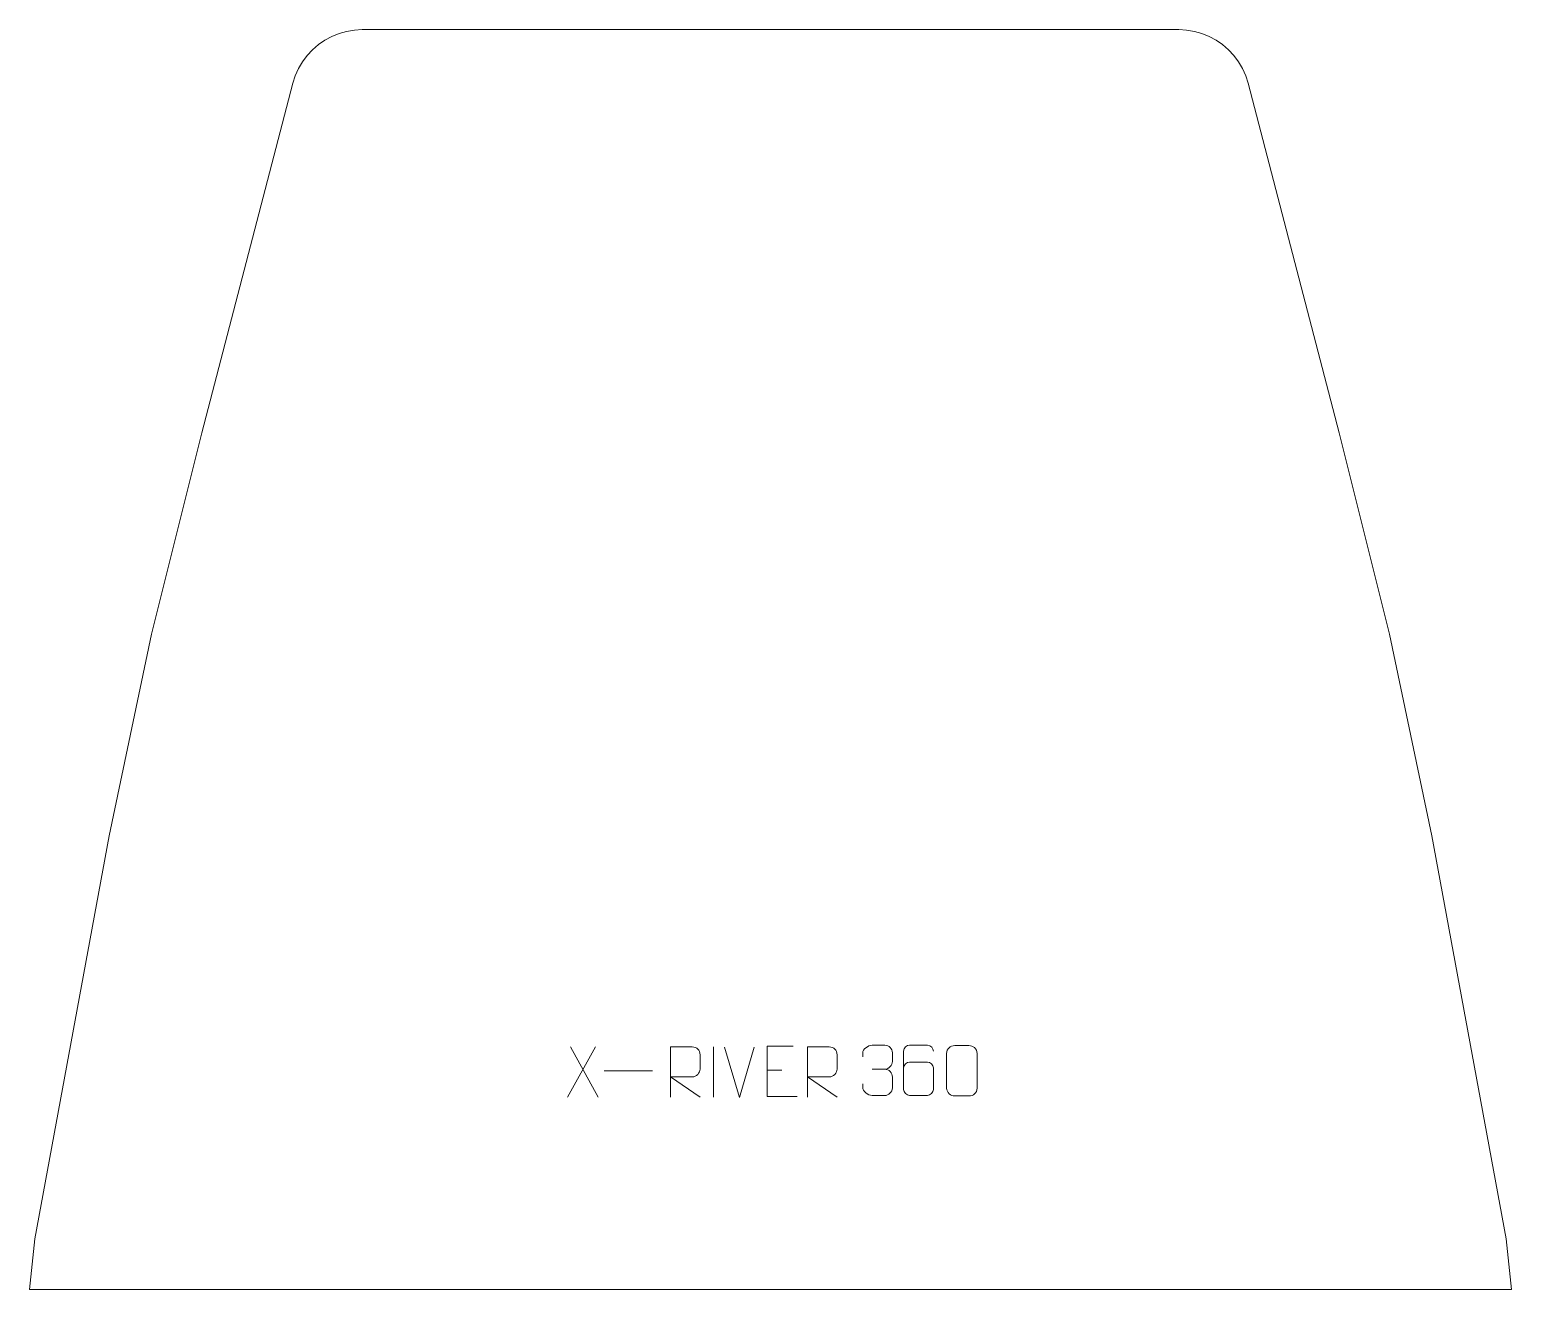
# Model space of a CAD drawing. Header units: millimetres. Extents: x -379 to 356, y 810 to 1435.
import ezdxf

# ---------------------------------------------------------------- set-up
doc = ezdxf.new("R2010")
doc.units = ezdxf.units.MM
doc.header["$MEASUREMENT"] = 0
doc.layers.add('layer 1', color=7, linetype='Continuous')

msp = doc.modelspace()

# ---------------------------------------------------------------- linework, layer by layer
at = {"layer": 'layer 1', "color": 242, "lineweight": 9}
msp.add_open_spline([(-214.3538, 1434.6701), (-214.3538, 1434.6701), (190.6518, 1434.6701), (190.6518, 1434.6701), (190.6518, 1434.6701), (190.6518, 1434.6701), (194.5454, 1434.4559), (194.5454, 1434.4559), (194.5454, 1434.4559), (194.5454, 1434.4559), (198.3914, 1433.8168), (198.3914, 1433.8168), (198.3914, 1433.8168), (198.3914, 1433.8168), (202.1458, 1432.7611), (202.1458, 1432.7611), (202.1458, 1432.7611), (202.1458, 1432.7611), (205.7606, 1431.3008), (205.7606, 1431.3008), (205.7606, 1431.3008), (205.7606, 1431.3008), (209.1929, 1429.4521), (209.1929, 1429.4521), (209.1929, 1429.4521), (209.1929, 1429.4521), (212.4046, 1427.2403), (212.4046, 1427.2403), (212.4046, 1427.2403), (212.4046, 1427.2403), (215.353, 1424.6897), (215.353, 1424.6897), (215.353, 1424.6897), (215.353, 1424.6897), (218.0057, 1421.8318), (218.0057, 1421.8318), (218.0057, 1421.8318), (218.0057, 1421.8318), (220.3295, 1418.7007), (220.3295, 1418.7007), (220.3295, 1418.7007), (220.3295, 1418.7007), (222.2955, 1415.3342), (222.2955, 1415.3342), (222.2955, 1415.3342), (222.2955, 1415.3342), (223.8812, 1411.7724), (223.8812, 1411.7724), (223.8812, 1411.7724), (223.8812, 1411.7724), (225.0675, 1408.0571), (225.0675, 1408.0571), (225.0675, 1408.0571), (225.0675, 1408.0571), (270.1484, 1234.6696), (270.1484, 1234.6696), (270.1484, 1234.6696), (270.1484, 1234.6696), (295.1484, 1134.6696), (295.1484, 1134.6696), (295.1484, 1134.6696), (295.1484, 1134.6696), (316.1489, 1034.6696), (316.1489, 1034.6696), (316.1489, 1034.6696), (316.1489, 1034.6696), (353.1481, 834.6695), (353.1481, 834.6695), (353.1481, 834.6695), (353.1481, 834.6695), (355.6486, 809.6695), (355.6486, 809.6695), (355.6486, 809.6695), (355.6486, 809.6695), (-379.3506, 809.6695), (-379.3506, 809.6695), (-379.3506, 809.6695), (-379.3506, 809.6695), (-376.8502, 834.6695), (-376.8502, 834.6695), (-376.8502, 834.6695), (-376.8502, 834.6695), (-339.8509, 1034.6696), (-339.8509, 1034.6696), (-339.8509, 1034.6696), (-339.8509, 1034.6696), (-318.8508, 1134.6696), (-318.8508, 1134.6696), (-318.8508, 1134.6696), (-318.8508, 1134.6696), (-293.8504, 1234.6696), (-293.8504, 1234.6696), (-293.8504, 1234.6696), (-293.8504, 1234.6696), (-248.7695, 1408.0571), (-248.7695, 1408.0571), (-248.7695, 1408.0571), (-248.7695, 1408.0571), (-247.5832, 1411.7724), (-247.5832, 1411.7724), (-247.5832, 1411.7724), (-247.5832, 1411.7724), (-245.9975, 1415.3342), (-245.9975, 1415.3342), (-245.9975, 1415.3342), (-245.9975, 1415.3342), (-244.0299, 1418.7007), (-244.0299, 1418.7007), (-244.0299, 1418.7007), (-244.0299, 1418.7007), (-241.7077, 1421.8318), (-241.7077, 1421.8318), (-241.7077, 1421.8318), (-241.7077, 1421.8318), (-239.055, 1424.6897), (-239.055, 1424.6897), (-239.055, 1424.6897), (-239.055, 1424.6897), (-236.1067, 1427.2403), (-236.1067, 1427.2403), (-236.1067, 1427.2403), (-236.1067, 1427.2403), (-232.8966, 1429.4521), (-232.8966, 1429.4521), (-232.8966, 1429.4521), (-232.8966, 1429.4521), (-229.4626, 1431.3008), (-229.4626, 1431.3008), (-229.4626, 1431.3008), (-229.4626, 1431.3008), (-225.8478, 1432.7611), (-225.8478, 1432.7611), (-225.8478, 1432.7611), (-225.8478, 1432.7611), (-222.0934, 1433.8168), (-222.0934, 1433.8168), (-222.0934, 1433.8168), (-222.0934, 1433.8168), (-218.2474, 1434.4559), (-218.2474, 1434.4559), (-218.2474, 1434.4559), (-218.2474, 1434.4559), (-214.3538, 1434.6701), (-214.3538, 1434.6701)], degree=3, knots=[0, 0, 0, 0, 0.02702703, 0.02702703, 0.02702703, 0.02702703, 0.05405405, 0.05405405, 0.05405405, 0.05405405, 0.08108108, 0.08108108, 0.08108108, 0.08108108, 0.10810811, 0.10810811, 0.10810811, 0.10810811, 0.13513514, 0.13513514, 0.13513514, 0.13513514, 0.16216216, 0.16216216, 0.16216216, 0.16216216, 0.18918919, 0.18918919, 0.18918919, 0.18918919, 0.21621622, 0.21621622, 0.21621622, 0.21621622, 0.24324324, 0.24324324, 0.24324324, 0.24324324, 0.27027027, 0.27027027, 0.27027027, 0.27027027, 0.2972973, 0.2972973, 0.2972973, 0.2972973, 0.32432432, 0.32432432, 0.32432432, 0.32432432, 0.35135135, 0.35135135, 0.35135135, 0.35135135, 0.37837838, 0.37837838, 0.37837838, 0.37837838, 0.40540541, 0.40540541, 0.40540541, 0.40540541, 0.43243243, 0.43243243, 0.43243243, 0.43243243, 0.45945946, 0.45945946, 0.45945946, 0.45945946, 0.48648649, 0.48648649, 0.48648649, 0.48648649, 0.51351351, 0.51351351, 0.51351351, 0.51351351, 0.54054054, 0.54054054, 0.54054054, 0.54054054, 0.56756757, 0.56756757, 0.56756757, 0.56756757, 0.59459459, 0.59459459, 0.59459459, 0.59459459, 0.62162162, 0.62162162, 0.62162162, 0.62162162, 0.64864865, 0.64864865, 0.64864865, 0.64864865, 0.67567568, 0.67567568, 0.67567568, 0.67567568, 0.7027027, 0.7027027, 0.7027027, 0.7027027, 0.72972973, 0.72972973, 0.72972973, 0.72972973, 0.75675676, 0.75675676, 0.75675676, 0.75675676, 0.78378378, 0.78378378, 0.78378378, 0.78378378, 0.81081081, 0.81081081, 0.81081081, 0.81081081, 0.83783784, 0.83783784, 0.83783784, 0.83783784, 0.86486486, 0.86486486, 0.86486486, 0.86486486, 0.89189189, 0.89189189, 0.89189189, 0.89189189, 0.91891892, 0.91891892, 0.91891892, 0.91891892, 0.94594595, 0.94594595, 0.94594595, 0.94594595, 1, 1, 1, 1], dxfattribs=at)
at = {"layer": 'layer 1', "color": 250, "lineweight": 9}
for points in [[(-98.7287, 929.9333), (-98.7287, 929.9333), (-112.4693, 905.0375), (-112.4693, 905.0375)], [(-111.0147, 929.9333), (-111.0147, 929.9333), (-97.2741, 904.9798), (-97.2741, 904.9798)], [(-40.1443, 929.9436), (-40.1443, 929.9436), (-40.1443, 904.9695), (-40.1443, 904.9695)], [(-27.2678, 904.9023), (-27.2678, 904.9023), (-34.5896, 929.8559), (-34.5896, 929.8559)], [(-19.9459, 929.8559), (-19.9459, 929.8559), (-27.2677, 904.9023), (-27.2677, 904.9023)], [(38.6139, 918.8709), (38.6139, 918.8709), (44.8103, 918.8709), (44.8103, 918.8709)], [(-94.2901, 918.0847), (-94.2901, 918.0847), (-70.3121, 918.0847), (-70.3121, 918.0847)], [(-13.4358, 918.3791), (-13.4358, 918.3791), (-6.2677, 918.3791), (-6.2677, 918.3791)]]:
    msp.add_open_spline(points, degree=3, dxfattribs=at)
for points, knots in [([(-61.4764, 904.9798), (-61.4764, 904.9798), (-61.4764, 929.9333), (-61.4764, 929.9333), (-61.4764, 929.9333), (-57.8816, 929.9333), (-54.2861, 929.9333), (-50.6909, 929.9333), (-50.6909, 929.9333), (-48.3656, 929.8956), (-46.8083, 928.4056), (-46.8124, 926.0392), (-46.8124, 926.0392), (-46.8128, 924.0037), (-46.8128, 920.9443), (-46.8124, 918.9083), (-46.8124, 918.9083), (-46.8189, 917.0328), (-48.6312, 915.091), (-50.6407, 915.0719), (-50.6407, 915.0719), (-50.6407, 915.0719), (-61.4764, 915.0719), (-61.4764, 915.0719), (-61.4764, 915.0719), (-61.4764, 915.0719), (-46.8217, 904.9798), (-46.8217, 904.9798)], [0, 0, 0, 0, 0.125, 0.125, 0.125, 0.125, 0.25, 0.25, 0.25, 0.25, 0.375, 0.375, 0.375, 0.375, 0.5, 0.5, 0.5, 0.5, 0.625, 0.625, 0.625, 0.625, 0.75, 0.75, 0.75, 0.75, 1, 1, 1, 1]), ([(-0.5619, 930.2588), (-0.5619, 930.2588), (-13.4358, 930.2588), (-13.4358, 930.2588), (-13.4358, 930.2588), (-13.4358, 930.2588), (-13.4358, 905.3052), (-13.4358, 905.3052), (-13.4358, 905.3052), (-13.4358, 905.3052), (1.43, 905.3052), (1.43, 905.3052)], [0, 0, 0, 0, 0.25, 0.25, 0.25, 0.25, 0.5, 0.5, 0.5, 0.5, 1, 1, 1, 1]), ([(6.5236, 904.9798), (6.5236, 904.9798), (6.5236, 929.9333), (6.5236, 929.9333), (6.5236, 929.9333), (10.1184, 929.9333), (13.7139, 929.9333), (17.3091, 929.9333), (17.3091, 929.9333), (19.6344, 929.8956), (21.1917, 928.4056), (21.1876, 926.0392), (21.1876, 926.0392), (21.1872, 924.0037), (21.1872, 920.9443), (21.1876, 918.9083), (21.1876, 918.9083), (21.1811, 917.0328), (19.3688, 915.091), (17.3593, 915.0719), (17.3593, 915.0719), (17.3593, 915.0719), (6.5236, 915.0719), (6.5236, 915.0719), (6.5236, 915.0719), (6.5236, 915.0719), (21.1783, 904.9798), (21.1783, 904.9798)], [0, 0, 0, 0, 0.125, 0.125, 0.125, 0.125, 0.25, 0.25, 0.25, 0.25, 0.375, 0.375, 0.375, 0.375, 0.5, 0.5, 0.5, 0.5, 0.625, 0.625, 0.625, 0.625, 0.75, 0.75, 0.75, 0.75, 1, 1, 1, 1]), ([(33.9042, 925.1161), (33.9042, 925.1161), (33.9042, 926.9733), (33.9042, 926.9733), (33.9042, 926.9733), (33.8899, 928.7152), (36.5544, 930.8333), (38.6135, 930.8106), (38.6135, 930.8106), (40.6776, 930.8106), (42.7416, 930.8106), (44.8053, 930.8106), (44.8053, 930.8106), (46.9998, 930.8194), (48.5981, 928.9726), (48.6425, 927.0605), (48.6425, 927.0605), (48.6421, 925.6254), (48.6421, 924.1903), (48.6425, 922.7548), (48.6425, 922.7548), (48.5939, 921.1013), (46.9913, 918.8713), (44.793, 918.8813), (44.793, 918.8813), (46.9967, 918.8701), (48.6047, 917.0669), (48.6587, 915.0074), (48.6587, 915.0074), (48.6583, 913.2227), (48.6583, 911.438), (48.6587, 909.6529), (48.6587, 909.6529), (48.6688, 907.5915), (46.6139, 905.8284), (44.793, 905.8365), (44.793, 905.8365), (42.7277, 905.8368), (40.6625, 905.8368), (38.5969, 905.8365), (38.5969, 905.8365), (36.4283, 905.848), (33.8973, 908.2482), (33.8787, 909.71), (33.8787, 909.71), (33.8787, 909.71), (33.8787, 911.6186), (33.8787, 911.6186)], [0, 0, 0, 0, 0.07692308, 0.07692308, 0.07692308, 0.07692308, 0.15384615, 0.15384615, 0.15384615, 0.15384615, 0.23076923, 0.23076923, 0.23076923, 0.23076923, 0.30769231, 0.30769231, 0.30769231, 0.30769231, 0.38461538, 0.38461538, 0.38461538, 0.38461538, 0.46153846, 0.46153846, 0.46153846, 0.46153846, 0.53846154, 0.53846154, 0.53846154, 0.53846154, 0.61538462, 0.61538462, 0.61538462, 0.61538462, 0.69230769, 0.69230769, 0.69230769, 0.69230769, 0.76923077, 0.76923077, 0.76923077, 0.76923077, 0.84615385, 0.84615385, 0.84615385, 0.84615385, 1, 1, 1, 1]), ([(68.9912, 927.867), (68.9671, 929.2065), (67.6109, 930.8597), (66.039, 930.8254), (66.039, 930.8254), (63.0542, 930.8251), (60.069, 930.8251), (57.0836, 930.8254), (57.0836, 930.8254), (55.8645, 930.8403), (54.1363, 929.4027), (54.1313, 927.867), (54.1313, 927.867), (54.1316, 921.5065), (54.1316, 915.1457), (54.1313, 908.785), (54.1313, 908.785), (54.136, 907.6221), (55.8645, 905.851), (57.0836, 905.8266), (57.0836, 905.8266), (60.069, 905.8269), (63.0542, 905.8269), (66.039, 905.8266), (66.039, 905.8266), (67.3171, 905.8704), (68.9868, 907.4849), (68.9912, 908.785), (68.9912, 908.785), (68.9912, 912.3683), (68.9912, 915.9514), (68.9912, 919.5341), (68.9912, 919.5341), (68.9527, 921.0123), (67.37, 922.4452), (66.039, 922.4432), (66.039, 922.4432), (63.0542, 922.4435), (60.069, 922.4435), (57.0836, 922.4432), (57.0836, 922.4432), (55.7541, 922.4482), (54.1111, 920.9409), (54.1528, 919.5124)], [0, 0, 0, 0, 0.08333333, 0.08333333, 0.08333333, 0.08333333, 0.16666667, 0.16666667, 0.16666667, 0.16666667, 0.25, 0.25, 0.25, 0.25, 0.33333333, 0.33333333, 0.33333333, 0.33333333, 0.41666667, 0.41666667, 0.41666667, 0.41666667, 0.5, 0.5, 0.5, 0.5, 0.58333333, 0.58333333, 0.58333333, 0.58333333, 0.66666667, 0.66666667, 0.66666667, 0.66666667, 0.75, 0.75, 0.75, 0.75, 0.83333333, 0.83333333, 0.83333333, 0.83333333, 1, 1, 1, 1]), ([(79.5055, 930.6222), (81.8716, 930.6222), (84.2381, 930.6222), (86.6046, 930.6222), (86.6046, 930.6222), (88.5851, 930.6578), (90.6111, 929.1635), (90.6382, 926.7214), (90.6382, 926.7214), (90.6378, 920.964), (90.6378, 915.2062), (90.6382, 909.448), (90.6382, 909.448), (90.4961, 907.1204), (88.7897, 905.6381), (86.6046, 905.6273), (86.6046, 905.6273), (84.2322, 905.6277), (81.8598, 905.6277), (79.4878, 905.6273), (79.4878, 905.6273), (77.5293, 905.5217), (75.5229, 907.4096), (75.5343, 909.4306), (75.5343, 909.4306), (75.5347, 915.2112), (75.5347, 920.9915), (75.5343, 926.7713), (75.5343, 926.7713), (75.5386, 928.9133), (77.3157, 930.6358), (79.5055, 930.6222)], [0, 0, 0, 0, 0.11111111, 0.11111111, 0.11111111, 0.11111111, 0.22222222, 0.22222222, 0.22222222, 0.22222222, 0.33333333, 0.33333333, 0.33333333, 0.33333333, 0.44444444, 0.44444444, 0.44444444, 0.44444444, 0.55555556, 0.55555556, 0.55555556, 0.55555556, 0.66666667, 0.66666667, 0.66666667, 0.66666667, 0.77777778, 0.77777778, 0.77777778, 0.77777778, 1, 1, 1, 1])]:
    msp.add_open_spline(points, degree=3, knots=knots, dxfattribs=at)

doc.saveas('drawing.dxf')
